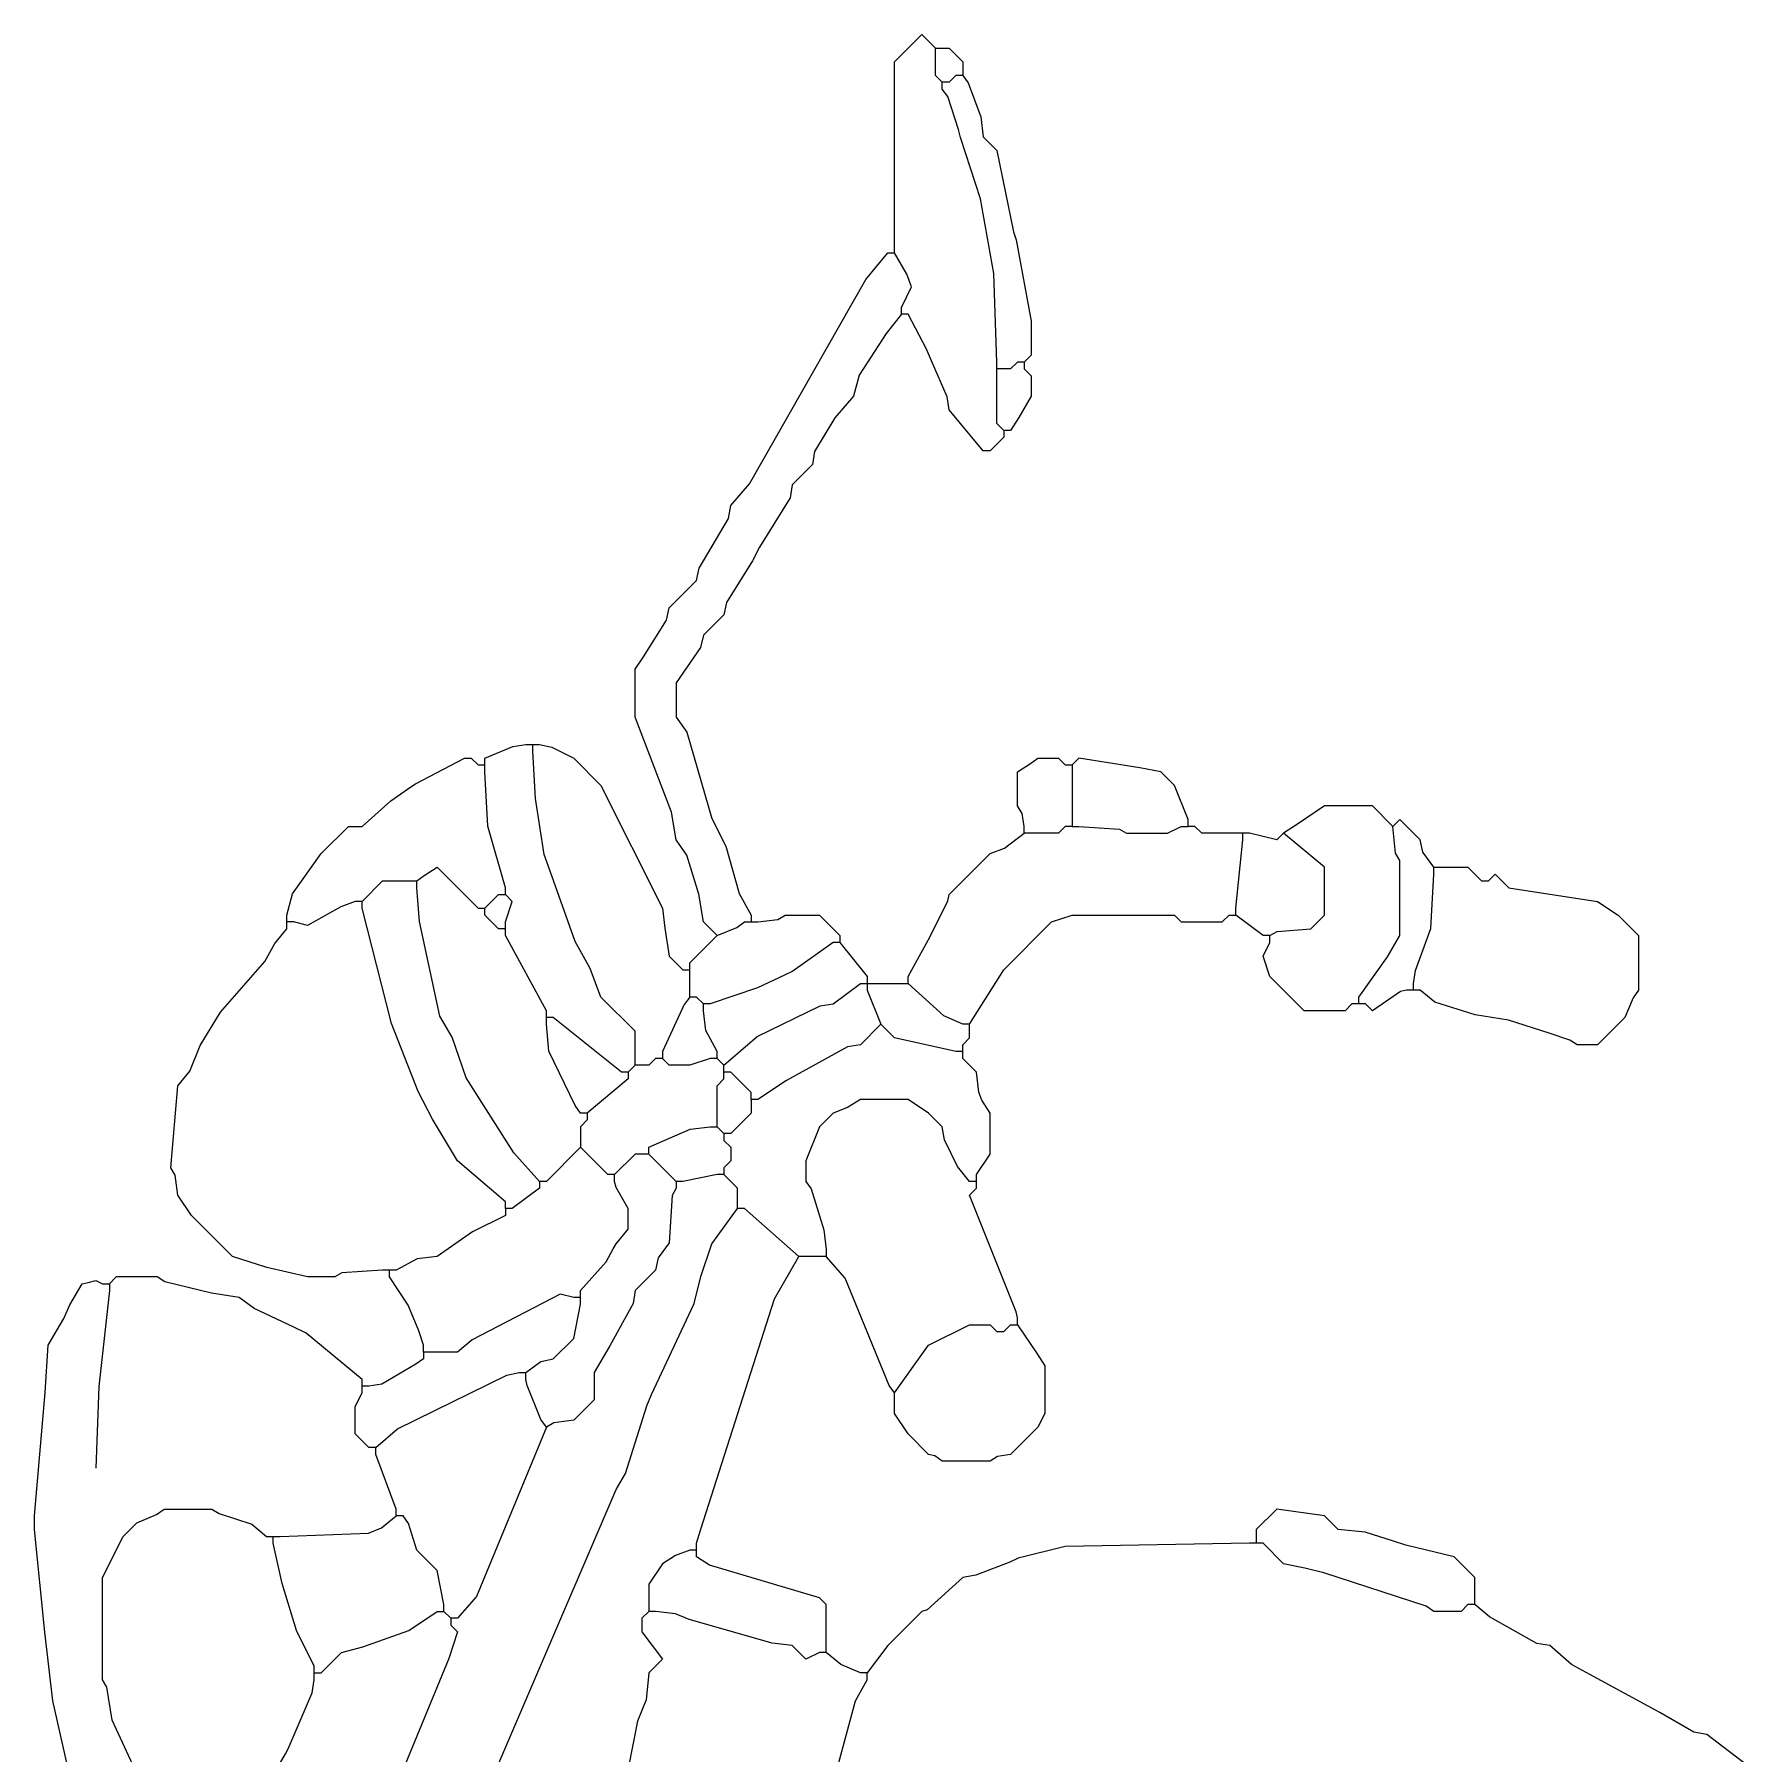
# Model space of a CAD drawing. Header units: millimetres. Extents: x 0.9 to 72.5, y 0.8 to 49.4.
# Drawn here: x 15.99 to 33.04, y 32.39 to 49.45 of the extents above; entities that cross this region are included whole.
import ezdxf

# ---------------------------------------------------------------- set-up
doc = ezdxf.new("R2010")
doc.units = ezdxf.units.MM
doc.layers.add('Default', color=3, linetype='Continuous')

msp = doc.modelspace()

# ---------------------------------------------------------------- linework, layer by layer
at = {"layer": 'Default'}
for points in [[(19.845867, 36.3728), (19.845867, 36.440533), (19.798453, 36.582773), (19.694769, 36.836513), (19.5072, 37.117867), (19.5072, 37.1856), (19.439467, 37.1856), (19.037131, 37.157152), (18.965333, 37.117867), (18.6944, 37.117867), (18.292577, 37.213059), (17.949333, 37.321067), (17.542933, 37.727467), (17.407467, 37.930667), (17.383561, 38.12789), (17.339733, 38.2016), (17.407467, 39.0144), (17.527303, 39.160287), (17.630987, 39.414027), (17.83065, 39.744781), (18.271217, 40.248286), (18.371364, 40.426379), (18.4912, 40.572267), (18.4912, 40.64), (18.4912, 40.707733), (18.545387, 40.917707), (18.829867, 41.317333), (19.1008, 41.588267), (19.236267, 41.588267), (19.520416, 41.84268), (19.720821, 41.979036), (19.767713, 42.010297), (20.252267, 42.2656), (20.32, 42.2656), (20.387733, 42.197867), (20.455467, 42.197867), (20.455467, 42.2656), (20.733173, 42.380747), (20.861867, 42.401067), (20.9296, 42.401067), (20.997333, 42.401067), (21.119253, 42.373973), (21.336, 42.2656), (21.606933, 41.994667), (22.216533, 40.775467), (22.240439, 40.578243), (22.284267, 40.301333), (22.419733, 40.165867), (22.487467, 40.165867), (22.487467, 40.2336), (22.7584, 40.504533), (22.622933, 40.64), (22.579106, 40.91691), (22.460373, 41.303787), (22.352, 41.4528), (22.308173, 41.72971), (21.9456, 42.672), (21.9456, 43.146133), (22.028964, 43.271179), (22.257173, 43.633813), (22.284267, 43.755733), (22.5552, 44.026667), (22.582293, 44.148587), (22.873547, 44.64304), (22.893867, 44.771733), (23.080811, 44.987125), (24.234987, 47.013707), (24.451733, 47.277867), (24.519467, 47.277867), (24.519467, 47.3456), (24.519467, 49.1744), (24.7904, 49.445333), (24.925867, 49.309867), (24.9936, 49.309867), (25.061333, 49.309867), (25.1968, 49.1744), (25.1968, 49.106667), (25.1968, 49.038933), (25.250987, 48.964427), (25.376094, 48.626557), (25.4, 48.429333), (25.535467, 48.293867), (25.698393, 47.485643), (25.72512, 47.40656), (25.874133, 46.600533), (25.874133, 46.261867), (25.8064, 46.194133), (25.8064, 46.1264), (25.874133, 46.058667), (25.874133, 45.855467), (25.752213, 45.645493), (25.670933, 45.5168), (25.6032, 45.5168), (25.6032, 45.449067), (25.467733, 45.3136), (25.4, 45.3136), (25.061333, 45.72), (25.041013, 45.848693), (24.885227, 46.20768), (24.837813, 46.322827), (24.654933, 46.668267), (24.5872, 46.668267), (24.435477, 46.477259), (24.167253, 46.06544), (24.113067, 45.855467), (23.926123, 45.640075), (23.726987, 45.306827), (23.706667, 45.178133), (23.503467, 44.974933), (23.483147, 44.84624), (23.178347, 44.35856), (23.110613, 44.223093), (22.853227, 43.80992), (22.826133, 43.688), (22.622933, 43.4848), (22.59584, 43.36288), (22.352, 43.010667), (22.352, 42.672), (22.460373, 42.522987), (22.706297, 41.666421), (22.846453, 41.39184), (22.977231, 40.921354), (23.097067, 40.707733), (23.097067, 40.64), (23.1648, 40.64), (23.362024, 40.663906), (23.435733, 40.707733), (23.7744, 40.707733), (23.9776, 40.504533), (23.9776, 40.4368), (24.248533, 40.098133), (24.248533, 40.0304), (24.316267, 40.0304), (24.5872, 40.0304), (24.654933, 40.0304), (24.654933, 40.098133), (24.873764, 40.494113), (25.047787, 40.849973), (25.061333, 40.910933), (25.467733, 41.317333), (25.609973, 41.37152), (25.8064, 41.520533), (25.8064, 41.588267), (25.78608, 41.71696), (25.738667, 41.791467), (25.738667, 42.130133), (25.86736, 42.211413), (25.941867, 42.2656), (26.145067, 42.2656), (26.2128, 42.197867), (26.280533, 42.197867), (26.280533, 42.130133), (26.280533, 41.656), (26.280533, 41.588267), (26.348267, 41.588267), (26.750603, 41.559819), (26.8224, 41.520533), (27.2288, 41.520533), (27.364267, 41.588267), (27.432, 41.588267), (27.432, 41.656), (27.296533, 41.994667), (27.161067, 42.130133), (26.954219, 42.168689), (26.348267, 42.2656), (26.280533, 42.197867)], [(25.6032, 45.5168), (25.535467, 45.584533), (25.535467, 46.058667), (25.535467, 46.1264), (25.535467, 46.194133), (25.504179, 47.072432), (25.372541, 47.815157), (25.172894, 48.423357), (25.152973, 48.503043), (25.047787, 48.82896), (24.9936, 48.903467), (24.9936, 48.9712), (24.925867, 49.038933), (24.925867, 49.242133), (24.925867, 49.309867)], [(25.1968, 49.038933), (25.129067, 49.038933), (25.061333, 48.9712), (24.9936, 48.9712)], [(24.5872, 46.668267), (24.5872, 46.736), (24.6888, 46.9392), (24.641387, 47.067893), (24.519467, 47.277867)], [(25.8064, 46.194133), (25.738667, 46.194133), (25.670933, 46.1264), (25.6032, 46.1264), (25.535467, 46.1264)], [(21.9456, 39.2176), (21.9456, 39.285333), (21.9456, 39.556267), (21.606933, 39.894933), (21.49856, 40.179413), (21.351631, 40.447221), (21.085387, 41.18864), (21.044747, 41.31056), (20.958777, 41.862847), (20.9296, 42.333333), (20.9296, 42.401067)], [(20.997333, 38.066133), (20.74292, 38.350283), (20.267897, 39.092554), (20.130347, 39.495307), (20.008427, 39.70528), (19.805593, 40.644577), (19.778133, 40.978667), (19.778133, 41.0464), (19.85264, 41.100587), (19.981333, 41.181867), (20.387733, 40.775467), (20.455467, 40.775467), (20.590933, 40.910933), (20.658667, 40.910933), (20.658667, 40.978667), (20.485203, 41.591571), (20.455467, 42.130133), (20.455467, 42.197867)], [(29.125333, 39.8272), (29.125333, 39.894933), (29.409813, 40.29456), (29.531733, 40.504533), (29.531733, 41.2496), (29.490051, 41.322544), (29.464, 41.588267), (29.2608, 41.791467), (28.786667, 41.791467), (28.50896, 41.601813), (28.380267, 41.520533), (28.312533, 41.4528), (28.0416, 41.520533), (27.973867, 41.520533)], [(29.8704, 41.181867), (29.762027, 41.33088), (29.734933, 41.4528), (29.531733, 41.656), (29.464, 41.588267)], [(25.264533, 39.624), (25.6032, 40.165867), (26.077333, 40.64), (26.280533, 40.707733), (27.296533, 40.707733), (27.364267, 40.64), (27.770667, 40.64), (27.8384, 40.707733), (27.906133, 40.707733), (27.906133, 40.775467), (27.973867, 41.4528), (27.973867, 41.520533), (27.906133, 41.520533), (27.567467, 41.520533), (27.499733, 41.588267), (27.432, 41.588267)], [(26.280533, 41.588267), (26.2128, 41.588267), (26.145067, 41.520533), (25.874133, 41.520533), (25.8064, 41.520533)], [(28.2448, 40.504533), (28.31711, 40.544807), (28.6512, 40.572267), (28.786667, 40.707733), (28.786667, 41.181867), (28.380267, 41.520533)], [(19.236267, 40.8432), (19.439467, 41.0464), (19.7104, 41.0464), (19.778133, 41.0464)], [(20.658667, 37.7952), (20.658667, 37.862933), (20.184533, 38.269333), (19.93392, 38.682507), (19.793764, 38.957087), (19.52752, 39.630773), (19.236267, 40.775467), (19.236267, 40.8432), (19.168533, 40.8432), (19.026293, 40.789013), (18.6944, 40.606133), (18.558933, 40.64), (18.4912, 40.64)], [(21.471467, 38.743467), (21.403733, 38.743467), (21.349547, 38.817973), (21.091118, 39.358277), (21.065067, 39.624), (21.065067, 39.691733), (21.065067, 39.759467), (20.658667, 40.504533), (20.658667, 40.572267), (20.590933, 40.572267), (20.455467, 40.707733), (20.455467, 40.775467)], [(20.658667, 40.572267), (20.658667, 40.64), (20.7264, 40.8432), (20.658667, 40.910933)], [(22.7584, 40.504533), (22.954827, 40.585813), (23.029333, 40.64), (23.097067, 40.64)], [(29.6672, 39.962667), (29.599467, 39.962667), (29.538507, 39.94912), (29.2608, 39.759467), (29.193067, 39.8272), (29.125333, 39.8272), (29.0576, 39.8272), (28.989867, 39.759467), (28.583467, 39.759467), (28.2448, 40.098133), (28.177067, 40.301333), (28.2448, 40.4368), (28.2448, 40.504533), (28.177067, 40.504533), (27.906133, 40.707733)], [(23.9776, 40.4368), (23.909867, 40.4368), (23.51024, 40.15232), (23.42896, 40.11168), (23.158824, 39.986573), (22.690667, 39.8272), (22.622933, 39.8272)], [(22.487467, 39.894933), (22.487467, 39.962667), (22.487467, 40.098133), (22.487467, 40.165867)], [(22.826133, 39.2176), (23.158027, 39.50208), (23.781173, 39.80688), (23.909867, 39.8272), (24.1808, 40.0304), (24.248533, 40.0304), (24.248533, 39.962667), (24.384, 39.624)], [(25.1968, 39.353067), (25.1968, 39.4208), (25.264533, 39.488533), (25.264533, 39.556267), (25.264533, 39.624), (25.1968, 39.624), (25.00748, 39.708389), (24.654933, 40.0304)], [(22.7584, 39.285333), (22.7584, 39.353067), (22.646839, 39.562243), (22.622933, 39.759467), (22.622933, 39.8272), (22.5552, 39.894933), (22.487467, 39.894933), (22.43328, 39.820427), (22.216533, 39.353067), (22.216533, 39.285333)], [(21.877867, 39.149867), (21.810133, 39.149867), (21.1328, 39.691733), (21.065067, 39.691733)], [(25.332267, 38.066133), (25.332267, 38.133867), (25.467733, 38.337067), (25.467733, 38.743467), (25.386453, 38.87216), (25.356173, 38.952643), (25.332267, 39.149867), (25.1968, 39.285333), (25.1968, 39.353067), (25.129067, 39.353067), (24.519467, 39.488533), (24.384, 39.624), (24.1808, 39.4208), (24.052107, 39.40048), (23.447925, 39.065877), (23.1648, 38.878933), (23.097067, 38.878933), (23.097067, 38.8112), (23.097067, 38.743467), (22.893867, 38.540267), (22.826133, 38.540267), (22.826133, 38.472533), (22.893867, 38.4048), (22.893867, 38.269333), (22.826133, 38.2016), (22.826133, 38.133867)], [(22.081067, 38.337067), (22.081067, 38.4048), (22.493443, 38.584094), (22.690667, 38.608), (22.7584, 38.608), (22.7584, 38.675733), (22.7584, 39.0144), (22.826133, 39.082133), (22.826133, 39.149867), (22.826133, 39.2176), (22.7584, 39.285333), (22.690667, 39.285333), (22.487467, 39.2176), (22.284267, 39.2176), (22.216533, 39.285333), (22.1488, 39.285333), (22.081067, 39.2176), (22.013333, 39.2176), (21.9456, 39.2176), (21.877867, 39.149867), (21.877867, 39.082133), (21.471467, 38.743467), (21.471467, 38.675733), (21.403733, 38.608), (21.403733, 38.4048)], [(23.097067, 38.878933), (23.097067, 38.946667), (22.893867, 39.149867), (22.826133, 39.149867)], [(25.738667, 36.643733), (25.738667, 36.711467), (25.72512, 36.772427), (25.264533, 37.930667), (25.332267, 37.9984), (25.332267, 38.066133), (25.264533, 38.066133), (25.144697, 38.212021), (25.01392, 38.479307), (24.9936, 38.608), (24.858133, 38.743467), (24.654933, 38.878933), (24.1808, 38.878933), (24.052107, 38.797653), (23.909867, 38.743467), (23.7744, 38.608), (23.638933, 38.269333), (23.638933, 38.066133), (23.69312, 37.991627), (23.818227, 37.586024), (23.842133, 37.3888), (23.842133, 37.321067)], [(22.826133, 38.540267), (22.7584, 38.608)], [(21.403733, 36.914667), (21.403733, 36.9824), (21.658146, 37.26655), (21.728853, 37.395573), (21.758031, 37.446113), (21.877867, 37.592), (21.877867, 37.7952), (21.755947, 38.005173), (21.7424, 38.066133), (21.7424, 38.133867), (21.674667, 38.133867), (21.403733, 38.4048), (21.065067, 38.066133), (20.997333, 38.066133), (20.997333, 37.9984), (20.7264, 37.7952), (20.658667, 37.7952), (20.658667, 37.727467), (20.333547, 37.564907), (19.981333, 37.321067), (19.78411, 37.297161), (19.574933, 37.1856), (19.5072, 37.1856)], [(22.352, 38.066133), (22.081067, 38.337067), (22.013333, 38.337067), (21.9456, 38.337067), (21.7424, 38.133867)], [(20.072973, 31.083624), (21.758031, 35.007713), (21.850773, 35.167147), (22.060747, 35.837707), (22.10816, 35.952853), (22.531294, 36.85291), (22.599027, 37.123843), (22.706297, 37.446113), (22.9616, 37.7952), (22.9616, 37.862933), (22.9616, 37.9984), (22.826133, 38.133867), (22.7584, 38.133867), (22.419733, 38.066133), (22.352, 38.066133), (22.352, 37.9984), (22.313444, 37.927019), (22.284267, 37.456533), (22.175893, 37.30752), (22.1488, 37.1856), (21.9456, 36.9824), (21.92528, 36.853707), (21.694987, 36.43376), (21.5392, 36.1696), (21.5392, 35.898667), (21.336, 35.695467), (21.138776, 35.671561), (21.065067, 35.627733), (20.371477, 33.946592), (20.184533, 33.7312), (20.1168, 33.7312), (20.1168, 33.663467), (20.184533, 33.595733), (20.09648, 33.331573), (19.5072, 31.9024)], [(22.5552, 34.408533), (22.5552, 34.476267), (22.596882, 34.616944), (23.32736, 36.90112), (23.5712, 37.321067), (23.029333, 37.7952), (22.9616, 37.7952)], [(24.519467, 35.9664), (24.858133, 36.440533), (25.264533, 36.643733), (25.467733, 36.643733), (25.535467, 36.576), (25.6032, 36.576), (25.670933, 36.643733), (25.738667, 36.643733), (25.92832, 36.366027), (26.0096, 36.237333), (26.0096, 35.7632), (25.941867, 35.627733), (25.670933, 35.3568), (25.54224, 35.33648), (25.467733, 35.289067), (24.9936, 35.289067), (24.919093, 35.343253), (24.858133, 35.3568), (24.654933, 35.56), (24.519467, 35.7632), (24.519467, 35.9664), (24.46528, 36.040907), (24.029077, 37.105675), (23.842133, 37.321067), (23.7744, 37.321067), (23.5712, 37.321067)], [(16.367561, 32.03189), (16.167947, 32.911627), (16.090355, 33.592716), (15.985067, 34.611733), (15.985067, 34.7472), (16.091356, 35.970047), (16.120533, 36.440533), (16.27632, 36.704693), (16.33728, 36.84016), (16.4592, 37.050133), (16.52016, 37.06368), (16.594667, 37.084), (16.6624, 37.050133), (16.730133, 37.050133), (16.730133, 36.9824), (16.625744, 36.031743), (16.594667, 35.221333)], [(16.980747, 32.234293), (16.757593, 32.719777), (16.702674, 33.04929), (16.6624, 33.1216), (16.6624, 34.1376), (16.8656, 34.544), (17.001067, 34.679467), (17.197493, 34.760747), (17.272, 34.814933), (17.746133, 34.814933), (17.819843, 34.771106), (18.142113, 34.663836), (18.288, 34.544), (18.355733, 34.544), (18.423467, 34.544), (19.301765, 34.575288), (19.429046, 34.627364), (19.574933, 34.7472), (19.574933, 34.814933), (19.371733, 35.3568), (19.371733, 35.424533), (19.304, 35.424533), (19.168533, 35.56), (19.168533, 35.830933), (19.236267, 35.9664), (19.236267, 36.034133), (19.236267, 36.101867), (18.682208, 36.559744), (18.55216, 36.623413), (18.16608, 36.806293), (18.017067, 36.914667), (17.740923, 36.956349), (17.278773, 37.070453), (17.204267, 37.117867), (16.797867, 37.117867), (16.730133, 37.050133)], [(19.371733, 35.424533), (19.587125, 35.611477), (20.672213, 36.142507), (20.794133, 36.1696), (20.861867, 36.1696), (21.01088, 36.277973), (21.1328, 36.305067), (21.336, 36.508267), (21.403733, 36.846933), (21.403733, 36.914667), (21.336, 36.914667), (21.200533, 36.948533), (20.330421, 36.492636), (20.184533, 36.3728), (19.9136, 36.3728), (19.845867, 36.3728), (19.845867, 36.305067), (19.77136, 36.25088), (19.432693, 36.054453), (19.304, 36.034133), (19.236267, 36.034133)], [(21.065067, 35.627733), (21.01088, 35.70224), (20.875413, 36.040907), (20.861867, 36.101867), (20.861867, 36.1696)], [(30.2768, 33.866667), (30.2768, 33.9344), (30.2768, 34.1376), (30.0736, 34.3408), (29.592693, 34.455947), (29.470773, 34.496587), (29.187856, 34.585682), (28.922133, 34.611733), (28.786667, 34.7472), (28.312533, 34.814933), (28.109333, 34.611733), (28.109333, 34.544), (28.109333, 34.476267)], [(18.762133, 33.189333), (18.829867, 33.189333), (19.033067, 33.392533), (19.24304, 33.44672), (19.699979, 33.611364), (19.981333, 33.798933), (20.049067, 33.798933), (20.049067, 33.866667), (19.981333, 34.205333), (19.778133, 34.408533), (19.696853, 34.672693), (19.642667, 34.7472), (19.574933, 34.7472)], [(17.0688, 31.970133), (17.136533, 31.970133), (17.339733, 31.766933), (17.6784, 31.733067), (18.006646, 31.918031), (18.162954, 32.022236), (18.220267, 32.037867), (18.355733, 32.173333), (18.475569, 32.386954), (18.504747, 32.437493), (18.741813, 32.992907), (18.762133, 33.1216), (18.762133, 33.189333), (18.762133, 33.257067), (18.586027, 33.60928), (18.443787, 34.07664), (18.355733, 34.476267), (18.355733, 34.544)], [(33.043446, 32.225436), (32.579733, 32.579733), (32.45104, 32.600053), (32.112373, 32.79648), (31.417846, 33.173703), (31.237259, 33.273323), (31.021867, 33.460267), (30.893173, 33.480587), (30.422687, 33.746831), (30.2768, 33.866667), (30.209067, 33.866667), (30.141333, 33.798933), (29.8704, 33.798933), (29.795893, 33.85312), (28.78069, 34.181427), (28.589443, 34.229239), (28.380267, 34.273067), (28.177067, 34.476267), (28.109333, 34.476267), (28.0416, 34.476267), (26.213965, 34.443651), (25.74544, 34.327253), (25.66416, 34.286613), (25.325493, 34.15792), (25.1968, 34.1376), (24.844254, 33.815589), (24.7904, 33.798933), (24.451733, 33.460267), (24.248533, 33.189333)], [(23.842133, 33.392533), (23.842133, 33.460267), (23.842133, 33.866667), (23.7744, 33.9344), (22.683893, 34.25952), (22.5552, 34.3408), (22.5552, 34.408533), (22.487467, 34.408533), (22.345227, 34.354347), (22.216533, 34.273067), (22.081067, 34.069867), (22.081067, 33.866667), (22.081067, 33.798933)], [(20.1168, 33.7312), (20.049067, 33.798933)], [(23.842133, 31.834667), (24.133387, 32.911627), (24.248533, 33.1216), (24.248533, 33.189333), (24.1808, 33.189333), (23.988021, 33.272697), (23.842133, 33.392533), (23.7744, 33.392533), (23.638933, 33.3248), (23.503467, 33.460267), (23.306243, 33.484173), (22.480693, 33.717653), (22.346024, 33.775027), (22.1488, 33.798933), (22.081067, 33.798933), (22.013333, 33.7312), (22.013333, 33.595733), (22.216533, 33.3248), (22.081067, 33.189333), (22.055015, 32.92361), (21.969506, 32.709224), (21.877867, 32.241067)]]:
    msp.add_lwpolyline(points, dxfattribs=at)
msp.add_lwpolyline([(29.6672, 39.962667), (29.6672, 40.0304), (29.68752, 40.159093), (29.840663, 40.575571), (29.8704, 41.114133), (29.8704, 41.181867), (29.938133, 41.181867), (30.209067, 41.181867), (30.344533, 41.0464), (30.412267, 41.0464), (30.48, 41.114133), (30.615467, 40.978667), (31.496, 40.8432), (31.6992, 40.707733), (31.9024, 40.504533), (31.9024, 39.962667), (31.848213, 39.88816), (31.766933, 39.691733), (31.496, 39.4208), (31.2928, 39.4208), (31.218293, 39.468213), (31.015093, 39.535947), (30.61089, 39.664274), (30.281377, 39.719193), (29.880821, 39.842831), (29.734933, 39.962667)], close=True, dxfattribs=at)

doc.saveas('drawing.dxf')
